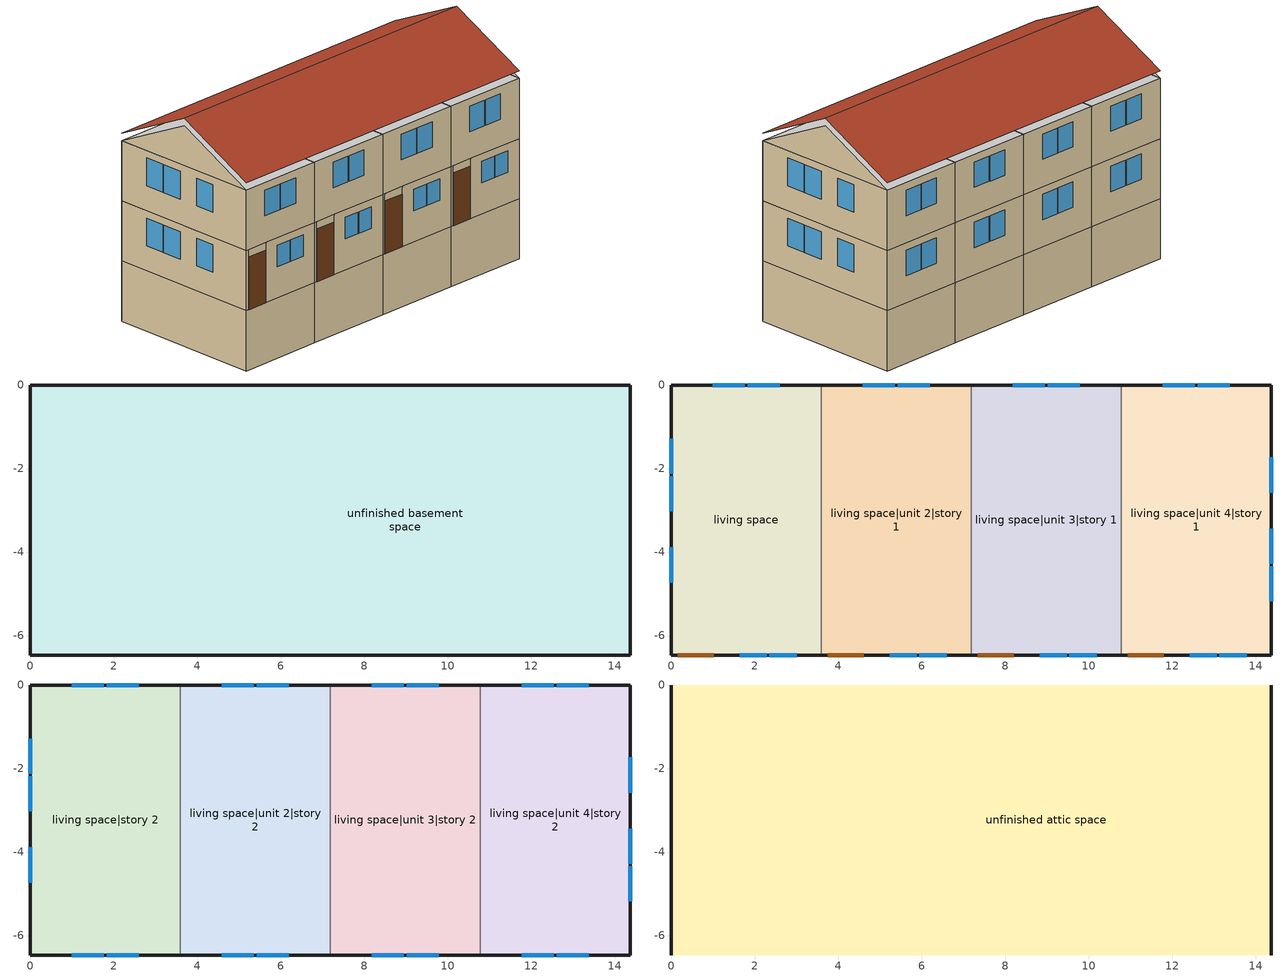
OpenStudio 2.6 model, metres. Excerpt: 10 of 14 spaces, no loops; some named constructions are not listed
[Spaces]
unfinished basement space
 floor foundation (FloorFndGrndUnfinB 3): 0,-6.47 0,0 3.59,0 3.59,-6.47 z-2.44
 floor foundation (FloorFndGrndUnfinB 1): 3.59,-6.47 3.59,0 7.18,0 7.18,-6.47 z-2.44
 floor foundation (FloorFndGrndUnfinB): 7.18,-6.47 7.18,0 10.78,0 10.78,-6.47 z-2.44
 floor foundation (FloorFndGrndUnfinB 2): 10.78,-6.47 10.78,0 14.37,0 14.37,-6.47 z-2.44
 wall foundation (WallFndGrndUnfinB 3): 7.18,0 3.59,0 0,0 0,-6.47 3.59,-6.47 7.18,-6.47 z-2.44:0
 wall foundation (WallFndGrndUnfinB 2): 7.18,-6.47 10.78,-6.47 14.37,-6.47 14.37,0 10.78,0 7.18,0 z-2.44:0
living space
 floor to unfinished basement space (FloorUnfinBInsFin Reversed): 0,-6.47 0,0 3.59,0 3.59,-6.47 z0
 wall outside (WallExtInsFin): 3.59,0 0,0 0,-6.47 0.13,-6.47 1.05,-6.47 3.59,-6.47 z0:2.44
 wall to living space|unit 2|story 1 (WallIntFinUninsFin Reversed): 3.59,-6.47 3.59,0 z0:2.44
 window (WindowConstruction): 1.64,-6.47 2.29,-6.47 / 2.35,-6.47 3,-6.47 z1.26:2.13; 2.6,0 1.83,0 / 1.77,0 1,0 z1.11:2.13; 0,-1.28 0,-2.12 / 0,-2.19 0,-3.03 / 0,-3.89 0,-4.73 z1.01:2.13
 door (Door): 0.15,-6.47 1.02,-6.47 z0:2.13
living space|unit 2|story 1
 floor to unfinished basement space (FloorUnfinBInsFin Reversed): 3.59,-6.47 3.59,0 7.18,0 7.18,-6.47 z0
 wall outside (WallExtInsFin): 7.18,0 3.59,0 / 3.59,-6.47 3.72,-6.47 4.64,-6.47 7.18,-6.47 z0:2.44
 wall to living space|unit 3|story 1 (WallIntFinUninsFin Reversed): 7.18,-6.47 7.18,0 z0:2.44
 window (WindowConstruction): 5.23,-6.47 5.88,-6.47 / 5.94,-6.47 6.6,-6.47 z1.26:2.13; 6.19,0 5.42,0 / 5.36,0 4.59,0 z1.11:2.13
 door (Door): 3.74,-6.47 4.62,-6.47 z0:2.13
living space|unit 3|story 1
 floor to unfinished basement space (FloorUnfinBInsFin Reversed): 7.18,-6.47 7.18,0 10.78,0 10.78,-6.47 z0
 wall outside (WallExtInsFin): 10.78,0 7.18,0 / 7.18,-6.47 7.31,-6.47 8.23,-6.47 10.78,-6.47 z0:2.44
 wall to living space|unit 4|story 1 (WallIntFinUninsFin Reversed): 10.78,-6.47 10.78,0 z0:2.44
 window (WindowConstruction): 8.82,-6.47 9.47,-6.47 / 9.54,-6.47 10.19,-6.47 z1.26:2.13; 9.78,0 9.01,0 / 8.95,0 8.18,0 z1.11:2.13
 door (Door): 7.34,-6.47 8.21,-6.47 z0:2.13
living space|unit 4|story 1
 floor to unfinished basement space (FloorUnfinBInsFin Reversed): 10.78,-6.47 10.78,0 14.37,0 14.37,-6.47 z0
 wall outside (WallExtInsFin): 10.78,-6.47 10.9,-6.47 11.82,-6.47 14.37,-6.47 14.37,0 10.78,0 z0:2.44
 window (WindowConstruction): 12.41,-6.47 13.07,-6.47 / 13.13,-6.47 13.78,-6.47 z1.26:2.13; 13.37,0 12.6,0 / 12.54,0 11.77,0 z1.11:2.13; 14.37,-5.18 14.37,-4.34 / 14.37,-4.28 14.37,-3.44 / 14.37,-2.58 14.37,-1.73 z1.01:2.13
 door (Door): 10.93,-6.47 11.8,-6.47 z0:2.13
living space|story 2
 floor to living space (FloorFinUninsFin): 0,-6.47 0,0 3.59,0 3.59,-6.47 z2.44
 wall outside (WallExtInsFin): 3.59,0 0,0 0,-6.47 3.59,-6.47 z2.44:4.88
 wall to living space|unit 2|story 2 (WallIntFinUninsFin): 3.59,-6.47 3.59,0 z2.44:4.88
 window (WindowConstruction): 0.99,-6.47 1.77,-6.47 / 1.83,-6.47 2.6,-6.47 z3.54:4.57; 2.6,0 1.83,0 / 1.77,0 1,0 z3.55:4.57; 0,-1.28 0,-2.12 / 0,-2.19 0,-3.03 / 0,-3.89 0,-4.73 z3.45:4.57
living space|unit 2|story 2
 floor to living space|unit 2|story 1 (FloorFinUninsFin): 3.59,-6.47 3.59,0 7.18,0 7.18,-6.47 z2.44
 wall outside (WallExtInsFin): 7.18,0 3.59,0 / 3.59,-6.47 7.18,-6.47 z2.44:4.88
 wall to living space|unit 3|story 2 (WallIntFinUninsFin Reversed): 7.18,-6.47 7.18,0 z2.44:4.88
 window (WindowConstruction): 4.58,-6.47 5.36,-6.47 / 5.42,-6.47 6.2,-6.47 z3.54:4.57; 6.19,0 5.42,0 / 5.36,0 4.59,0 z3.55:4.57
living space|unit 3|story 2
 floor to living space|unit 3|story 1 (FloorFinUninsFin): 7.18,-6.47 7.18,0 10.78,0 10.78,-6.47 z2.44
 wall outside (WallExtInsFin): 10.78,0 7.18,0 / 7.18,-6.47 10.78,-6.47 z2.44:4.88
 wall to living space|unit 4|story 2 (WallIntFinUninsFin Reversed): 10.78,-6.47 10.78,0 z2.44:4.88
 window (WindowConstruction): 8.17,-6.47 8.95,-6.47 / 9.01,-6.47 9.79,-6.47 z3.54:4.57; 9.78,0 9.01,0 / 8.95,0 8.18,0 z3.55:4.57
living space|unit 4|story 2
 floor to living space|unit 4|story 1 (FloorFinUninsFin): 10.78,-6.47 10.78,0 14.37,0 14.37,-6.47 z2.44
 wall outside (WallExtInsFin): 10.78,-6.47 14.37,-6.47 14.37,0 10.78,0 z2.44:4.88
 window (WindowConstruction): 11.76,-6.47 12.54,-6.47 / 12.6,-6.47 13.38,-6.47 z3.54:4.57; 13.37,0 12.6,0 / 12.54,0 11.77,0 z3.55:4.57; 14.37,-5.18 14.37,-4.34 / 14.37,-4.28 14.37,-3.44 / 14.37,-2.58 14.37,-1.73 z3.45:4.57
unfinished attic space
 floor to living space|unit 2|story 2 (FloorFinInsUnfinAttic): 7.18,0 7.18,-6.47 3.59,-6.47 3.59,0 z4.88
 floor to living space|unit 3|story 2 (FloorFinInsUnfinAttic): 10.78,0 10.78,-6.47 7.18,-6.47 7.18,0 z4.88
 floor to living space|story 2 (FloorFinInsUnfinAttic): 3.59,0 3.59,-6.47 0,-6.47 0,0 z4.88
 floor to living space|unit 4|story 2 (FloorFinInsUnfinAttic): 14.37,0 14.37,-6.47 10.78,-6.47 10.78,0 z4.88
 wall outside (WallExtUninsUnfin): 0,-3.23,6.49 0,0,4.88 0,-6.47,4.88; 14.37,-3.23,6.49 14.37,-6.47,4.88 14.37,0,4.88
 roof outside (RoofUnfinInsExt): 0,-3.23,6.8 14.37,-3.23,6.8 14.37,0,5.18 0,0,5.18; 14.37,-3.23,6.8 0,-3.23,6.8 0,-6.47,5.18 14.37,-6.47,5.18
[Material] Roughness=Rough
Name | Thickness {m} | Conductivity {W/m-K} | Density {kg/m3} | Specific Heat {J/kg-K} | Thermal Absorptance | Solar Absorptance | Visible Absorptance
FloorUAAdditionalCeilingIns | 0.12827 | 0.0411113 | 16.02 | 1046.75
FloorUATrussandIns | 0.0889 | 0.0436674 | 50.7834 | 1165.1
Drywall 0.5 in. | 0.0127 | 0.160291 | 801 | 837.4 | 0.9 | 0.5 | 0.1
RoofSheathing | 0.01905 | 0.115458 | 512.64 | 1214.23
FloorIns | 0.23495 | 2.59817 | 67.691 | 1210.98
Wood Floor | 0.015875 | 0.115458 | 544.68 | 1214.23
Floor Covering | 0.0127 | 0.0433444 | 54.468 | 1339.84 | 0.9 | 0.9
FloorFinStudAndAirFloor | 0.1397 | 0.557395 | 67.691 | 1210.98
[Construction]
FloorFinInsUnfinAttic Reversed: Drywall 0.5 in., FloorUATrussandIns, FloorUAAdditionalCeilingIns
FloorUnfinBInsFin: FloorIns, RoofSheathing, Wood Floor, Floor Covering
FloorFinUninsFin Reversed: Floor Covering, Wood Floor, RoofSheathing, FloorFinStudAndAirFloor, Drywall 0.5 in.
[EnergyManagementSystem:Subroutine]
res_ds_3_lk_subrout: Set f_sup = 0.13696338696303695; Set f_ret = 0.10009990009990012; Set f_OA = 1.0e-06; Set oafrate = f_OA * res_ds_3_ah_vfr; Set suplkfrate = f_sup * res_ds_3_ah_vfr; Set retlkfrate = f_ret * res_ds_3_ah_vfr; Set res_ds_3_ah_to_liv = (@Abs (suplkfrate-retlkfrate-oafrate)); Set res_ds_3_liv_to_ah = 0; Set res_ds_3_lk_sup_fan_equiv = 0; Set res_ds_3_lk_ret_fan_equiv = oafrate; If res_ds_3_ah_mfr>0; Set h_SA = (@HFnTdbW res_ds_3_ah_tt res_ds_3_ah_wt); Set h_AHZone = (@HFnTdbW res_ds_3_ah_t res_ds_3_ah_w); Set h_RA = (@HFnTdbW res_ds_3_ra_t res_ds_3_ra_w); Set h_fg = (@HfgAirFnWTdb res_ds_3_ah_wt res_ds_3_ah_tt); Set SALeakageQtot = f_sup * res_ds_3_ah_mfr*(h_RA - h_SA); Set temp1 = h_fg*(res_ds_3_ra_w-res_ds_3_ah_wt); Set res_ds_3_sup_lat_lk_to_lv = f_sup*res_ds_3_ah_mfr*temp1; Set res_ds_3_sup_s_lk_to_lv = SALeakageQtot-res_ds_3_sup_lat_lk_to_lv; Set eTm = (res_ds_3_fan_rtf/(res_ds_3_ah_mfr*1006.0))*20.169; Set eTm = 0-eTm; Set temp4 = res_ds_3_ah_t; Set tsup = temp4+((res_ds_3_ah_tt-res_ds_3_ah_t)*(@Exp eTm)); Set temp5 = tsup-res_ds_3_ah_tt; Set res_ds_3_sup_d_cn_to_lv = res_ds_3_ah_mfr*1006.0*temp5; Set res_ds_3_sup_d_cn_to_ah = 0-res_ds_3_sup_d_cn_to_lv; Set eTm = (res_ds_3_fan_rtf/(res_ds_3_ah_mfr*1006.0))*18.618; Set eTm = 0-eTm; Set temp6 = res_ds_3_ah_t; Set tret = temp6+((res_ds_3_ra_t-res_ds_3_ah_t)*(@Exp eTm)); Set temp7 = tret-res_ds_3_ra_t; Set res_ds_3_ret_d_cn_to_pl = res_ds_3_ah_mfr*1006.0*temp7; Set res_ds_3_ret_d_cn_to_ah = 0-res_ds_3_ret_d_cn_to_pl; Set res_ds_3_ret_lat_lk = 0; Set temp2 = (res_ds_3_ah_t-res_ds_3_ra_t); Set res_ds_3_ret_s_lk = f_ret*res_ds_3_ah_mfr*1006.0*temp2; Set QtotLeakToAHZn = f_sup*res_ds_3_ah_mfr*(h_SA-h_AHZone); Set temp3 = (res_ds_3_ah_wt-res_ds_3_ah_w); Set res_ds_3_sup_lat_lk_to_ah = f_sup*res_ds_3_ah_mfr*h_fg*temp3; Set res_ds_3_sup_s_lk_to_ah = QtotLeakToAHZn-res_ds_3_sup_lat_lk_to_ah; Else; Set res_ds_3_sup_lat_lk_to_lv = 0; Set res_ds_3_sup_s_lk_to_lv = 0; Set res_ds_3_sup_d_cn_to_lv = 0; Set res_ds_3_sup_d_cn_to_ah = 0; Set res_ds_3_ret_d_cn_to_pl = 0; Set res_ds_3_ret_d_cn_to_ah = 0; Set res_ds_3_ret_lat_lk = 0; Set res_ds_3_ret_s_lk = 0; Set res_ds_3_sup_lat_lk_to_ah = 0; Set res_ds_3_sup_s_lk_to_ah = 0; EndIf
res_ds_4_lk_subrout: Set f_sup = 0.13696338696303695; Set f_ret = 0.10009990009990012; Set f_OA = 1.0e-06; Set oafrate = f_OA * res_ds_4_ah_vfr; Set suplkfrate = f_sup * res_ds_4_ah_vfr; Set retlkfrate = f_ret * res_ds_4_ah_vfr; Set res_ds_4_ah_to_liv = (@Abs (suplkfrate-retlkfrate-oafrate)); Set res_ds_4_liv_to_ah = 0; Set res_ds_4_lk_sup_fan_equiv = 0; Set res_ds_4_lk_ret_fan_equiv = oafrate; If res_ds_4_ah_mfr>0; Set h_SA = (@HFnTdbW res_ds_4_ah_tt res_ds_4_ah_wt); Set h_AHZone = (@HFnTdbW res_ds_4_ah_t res_ds_4_ah_w); Set h_RA = (@HFnTdbW res_ds_4_ra_t res_ds_4_ra_w); Set h_fg = (@HfgAirFnWTdb res_ds_4_ah_wt res_ds_4_ah_tt); Set SALeakageQtot = f_sup * res_ds_4_ah_mfr*(h_RA - h_SA); Set temp1 = h_fg*(res_ds_4_ra_w-res_ds_4_ah_wt); Set res_ds_4_sup_lat_lk_to_lv = f_sup*res_ds_4_ah_mfr*temp1; Set res_ds_4_sup_s_lk_to_lv = SALeakageQtot-res_ds_4_sup_lat_lk_to_lv; Set eTm = (res_ds_4_fan_rtf/(res_ds_4_ah_mfr*1006.0))*20.169; Set eTm = 0-eTm; Set temp4 = res_ds_4_ah_t; Set tsup = temp4+((res_ds_4_ah_tt-res_ds_4_ah_t)*(@Exp eTm)); Set temp5 = tsup-res_ds_4_ah_tt; Set res_ds_4_sup_d_cn_to_lv = res_ds_4_ah_mfr*1006.0*temp5; Set res_ds_4_sup_d_cn_to_ah = 0-res_ds_4_sup_d_cn_to_lv; Set eTm = (res_ds_4_fan_rtf/(res_ds_4_ah_mfr*1006.0))*18.618; Set eTm = 0-eTm; Set temp6 = res_ds_4_ah_t; Set tret = temp6+((res_ds_4_ra_t-res_ds_4_ah_t)*(@Exp eTm)); Set temp7 = tret-res_ds_4_ra_t; Set res_ds_4_ret_d_cn_to_pl = res_ds_4_ah_mfr*1006.0*temp7; Set res_ds_4_ret_d_cn_to_ah = 0-res_ds_4_ret_d_cn_to_pl; Set res_ds_4_ret_lat_lk = 0; Set temp2 = (res_ds_4_ah_t-res_ds_4_ra_t); Set res_ds_4_ret_s_lk = f_ret*res_ds_4_ah_mfr*1006.0*temp2; Set QtotLeakToAHZn = f_sup*res_ds_4_ah_mfr*(h_SA-h_AHZone); Set temp3 = (res_ds_4_ah_wt-res_ds_4_ah_w); Set res_ds_4_sup_lat_lk_to_ah = f_sup*res_ds_4_ah_mfr*h_fg*temp3; Set res_ds_4_sup_s_lk_to_ah = QtotLeakToAHZn-res_ds_4_sup_lat_lk_to_ah; Else; Set res_ds_4_sup_lat_lk_to_lv = 0; Set res_ds_4_sup_s_lk_to_lv = 0; Set res_ds_4_sup_d_cn_to_lv = 0; Set res_ds_4_sup_d_cn_to_ah = 0; Set res_ds_4_ret_d_cn_to_pl = 0; Set res_ds_4_ret_d_cn_to_ah = 0; Set res_ds_4_ret_lat_lk = 0; Set res_ds_4_ret_s_lk = 0; Set res_ds_4_sup_lat_lk_to_ah = 0; Set res_ds_4_sup_s_lk_to_ah = 0; EndIf
[Schedule:Ruleset]
Name | Default Day Schedule | Summer Design Day Schedule | Winter Design Day Schedule
res nv_1 temp schedule | Schedule Day 35
res nv_1 avail schedule | Schedule Day 36
res mv_1 range exhaust schedule | Schedule Day 39 | res mv_1 range exhaust schedule summer design | res mv_1 range exhaust schedule winter design
res mv_1 bath exhaust schedule | Schedule Day 40 | res mv_1 bath exhaust schedule summer design | res mv_1 bath exhaust schedule winter design
res nv_2 temp schedule | Schedule Day 41
res nv_2 avail schedule | Schedule Day 42
res mv_2 range exhaust schedule | Schedule Day 45 | res mv_2 range exhaust schedule summer design | res mv_2 range exhaust schedule winter design
res mv_2 bath exhaust schedule | Schedule Day 46 | res mv_2 bath exhaust schedule summer design | res mv_2 bath exhaust schedule winter design
res nv_3 temp schedule | Schedule Day 47
res nv_3 avail schedule | Schedule Day 48
res mv_3 range exhaust schedule | Schedule Day 51 | res mv_3 range exhaust schedule summer design | res mv_3 range exhaust schedule winter design
res mv_3 bath exhaust schedule | Schedule Day 52 | res mv_3 bath exhaust schedule summer design | res mv_3 bath exhaust schedule winter design
res nv_4 temp schedule | Schedule Day 53
res nv_4 avail schedule | Schedule Day 54
res mv_4 range exhaust schedule | Schedule Day 57 | res mv_4 range exhaust schedule summer design | res mv_4 range exhaust schedule winter design
res mv_4 bath exhaust schedule | Schedule Day 58 | res mv_4 bath exhaust schedule summer design | res mv_4 bath exhaust schedule winter design
[Schedule:Day]
residential heating setpoint allday1; residential heating setpoint allday2; residential heating setpoint allday3; residential heating setpoint allday4; residential heating setpoint allday5; residential heating setpoint allday6; residential heating setpoint allday7; residential heating setpoint allday8; residential heating setpoint allday9; residential heating setpoint allday10; residential heating setpoint allday11; residential heating setpoint allday12: 24, 0, 21.6667
residential cooling setpoint allday1; residential cooling setpoint allday2; residential cooling setpoint allday3; residential cooling setpoint allday4; residential cooling setpoint allday5; residential cooling setpoint allday6; residential cooling setpoint allday7; residential cooling setpoint allday8; residential cooling setpoint allday9; residential cooling setpoint allday10; residential cooling setpoint allday11; residential cooling setpoint allday12: 24, 0, 24.4444
residential lighting schedule allday9: 1, 0, 0.123751, 2, 0, 0.0742506, 4, 0, 0.0495004, 5, 0, 0.0518642, 6, 0, 0.135202, 7, 0, 0.317417, 8, 0, 0.401684, 9, 0, 0.403727, 10, 0, 0.392499, 11, 0, 0.380568, 12, 0, 0.364039, 13, 0, 0.352108, 14, 0, 0.348597, 15, 0, 0.34858, 16, 0, 0.351275, 17, 0, 0.363405, 18, 0, 0.404274, 19, 0, 0.501103, 20, 0, 0.656115, 21, 0, 0.806081, 22, 0, 0.850995, 23, 0, 0.561051, 24, 0, 0.249225
residential lighting schedule allday10: 1, 0, 0.123751, 2, 0, 0.0742506, 4, 0, 0.0495004, 5, 0, 0.0529206, 6, 0, 0.14047, 7, 0, 0.329784, 8, 0, 0.417334, 9, 0, 0.427474, 10, 0, 0.423826, 11, 0, 0.411431, 12, 0, 0.394257, 13, 0, 0.381861, 14, 0, 0.378214, 15, 0, 0.378919, 16, 0, 0.386741, 17, 0, 0.41682, 18, 0, 0.500557, 19, 0, 0.655466, 20, 0, 0.829225, 21, 0, 0.905334, 22, 0, 0.820928, 23, 0, 0.509707, 24, 0, 0.249225
residential lighting schedule allday11: 1, 0, 0.123751, 2, 0, 0.0742506, 4, 0, 0.0495004, 5, 0, 0.0539769, 6, 0, 0.145737, 7, 0, 0.342151, 8, 0, 0.432984, 9, 0, 0.451822, 10, 0, 0.456356, 11, 0, 0.443495, 12, 0, 0.425678, 13, 0, 0.412817, 14, 0, 0.409033, 15, 0, 0.421324, 16, 0, 0.481818, 17, 0, 0.61218, 18, 0, 0.804217, 19, 0, 0.945912, 20, 0, 0.918658, 21, 0, 0.747013, 22, 0, 0.56552, 23, 0, 0.493046, 24, 0, 0.249225
residential lighting schedule allday12: 1, 0, 0.123751, 2, 0, 0.0742506, 4, 0, 0.0495004, 5, 0, 0.0547503, 6, 0, 0.149594, 7, 0, 0.351204, 8, 0, 0.44444, 9, 0, 0.470027, 10, 0, 0.480931, 11, 0, 0.467731, 12, 0, 0.449442, 13, 0, 0.436241, 14, 0, 0.432357, 15, 0, 0.445561, 16, 0, 0.513103, 17, 0, 0.660674, 18, 0, 0.869445, 19, 0, 1, 20, 0, 0.932675, 21, 0, 0.731582, 22, 0, 0.553643, 23, 0, 0.488328, 24, 0, 0.249225
Schedule Day 35; Schedule Day 36; Schedule Day 39; res mv_1 range exhaust schedule winter design; Schedule Day 40; res mv_1 bath exhaust schedule winter design; Schedule Day 41; Schedule Day 42; Schedule Day 45; res mv_2 range exhaust schedule winter design; Schedule Day 46; res mv_2 bath exhaust schedule winter design; Schedule Day 47; Schedule Day 48; Schedule Day 51; res mv_3 range exhaust schedule winter design; Schedule Day 52; res mv_3 bath exhaust schedule winter design; Schedule Day 53; Schedule Day 54; Schedule Day 57; res mv_4 range exhaust schedule winter design; Schedule Day 58; res mv_4 bath exhaust schedule winter design: 24, 0, 0
res nv_1 temp schedule allday1; res nv_1 temp schedule allday2; res nv_1 temp schedule allday3; res nv_1 temp schedule allday4; res nv_1 temp schedule allday11; res nv_1 temp schedule allday12; res nv_2 temp schedule allday1; res nv_2 temp schedule allday2; res nv_2 temp schedule allday3; res nv_2 temp schedule allday4; res nv_2 temp schedule allday11; res nv_2 temp schedule allday12; res nv_3 temp schedule allday1; res nv_3 temp schedule allday2; res nv_3 temp schedule allday3; res nv_3 temp schedule allday4; res nv_3 temp schedule allday11; res nv_3 temp schedule allday12; res nv_4 temp schedule allday1; res nv_4 temp schedule allday2; res nv_4 temp schedule allday3; res nv_4 temp schedule allday4; res nv_4 temp schedule allday11; res nv_4 temp schedule allday12: 1, 0, 23.8889, 24, 0, 23.8889
res nv_1 temp schedule allday5; res nv_1 temp schedule allday6; res nv_1 temp schedule allday10; res nv_2 temp schedule allday5; res nv_2 temp schedule allday6; res nv_2 temp schedule allday10; res nv_3 temp schedule allday5; res nv_3 temp schedule allday6; res nv_3 temp schedule allday10; res nv_4 temp schedule allday5; res nv_4 temp schedule allday6; res nv_4 temp schedule allday10: 24, 0, 22.2222
res nv_1 temp schedule allday7; res nv_1 temp schedule allday8; res nv_1 temp schedule allday9; res nv_2 temp schedule allday7; res nv_2 temp schedule allday8; res nv_2 temp schedule allday9; res nv_3 temp schedule allday7; res nv_3 temp schedule allday8; res nv_3 temp schedule allday9; res nv_4 temp schedule allday7; res nv_4 temp schedule allday8; res nv_4 temp schedule allday9: 1, 0, 22.2222, 24, 0, 22.2222
res nv_1 availability schedule allday1 on; res nv_1 availability schedule allday1 on 1; res nv_1 availability schedule allday1 on 2; res nv_1 availability schedule allday1 on 3; res nv_1 availability schedule allday1 on 4; res nv_1 availability schedule allday1 on 5; res nv_1 availability schedule allday1 on 6; res nv_1 availability schedule allday1 on 7; res nv_1 availability schedule allday1 on 8; res nv_1 availability schedule allday1 on 9; res nv_1 availability schedule allday1 on 10; res nv_1 availability schedule allday1 on 11; res nv_2 availability schedule allday1 on; res nv_2 availability schedule allday1 on 1; res nv_2 availability schedule allday1 on 2; res nv_2 availability schedule allday1 on 3; res nv_2 availability schedule allday1 on 4; res nv_2 availability schedule allday1 on 5; res nv_2 availability schedule allday1 on 6; res nv_2 availability schedule allday1 on 7; res nv_2 availability schedule allday1 on 8; res nv_2 availability schedule allday1 on 9; res nv_2 availability schedule allday1 on 10; res nv_2 availability schedule allday1 on 11; res nv_3 availability schedule allday1 on; res nv_3 availability schedule allday1 on 1; res nv_3 availability schedule allday1 on 2; res nv_3 availability schedule allday1 on 3; res nv_3 availability schedule allday1 on 4; res nv_3 availability schedule allday1 on 5; res nv_3 availability schedule allday1 on 6; res nv_3 availability schedule allday1 on 7; res nv_3 availability schedule allday1 on 8; res nv_3 availability schedule allday1 on 9; res nv_3 availability schedule allday1 on 10; res nv_3 availability schedule allday1 on 11; res nv_4 availability schedule allday1 on; res nv_4 availability schedule allday1 on 1; res nv_4 availability schedule allday1 on 2; res nv_4 availability schedule allday1 on 3; res nv_4 availability schedule allday1 on 4; res nv_4 availability schedule allday1 on 5; res nv_4 availability schedule allday1 on 6; res nv_4 availability schedule allday1 on 7; res nv_4 availability schedule allday1 on 8; res nv_4 availability schedule allday1 on 9; res nv_4 availability schedule allday1 on 10; res nv_4 availability schedule allday1 on 11: 1, 0, 1, 2, 0, 1, 3, 0, 1, 4, 0, 1, 5, 0, 1, 6, 0, 1, 7, 0, 1, 8, 0, 1, 9, 0, 1, 10, 0, 1, 11, 0, 1, 12, 0, 1, 13, 0, 1, 14, 0, 1, 15, 0, 1, 16, 0, 1, 17, 0, 1, 18, 0, 1, 19, 0, 1, 20, 0, 1, 21, 0, 1, 22, 0, 1, 23, 0, 1, 24, 0, 1
res mv_1 range exhaust schedule allday1; res mv_1 range exhaust schedule allday2; res mv_1 range exhaust schedule allday3; res mv_1 range exhaust schedule allday4; res mv_1 range exhaust schedule allday5; res mv_1 range exhaust schedule allday6; res mv_1 range exhaust schedule allday7; res mv_1 range exhaust schedule allday8; res mv_1 range exhaust schedule allday9; res mv_1 range exhaust schedule allday10; res mv_1 range exhaust schedule allday11; res mv_1 range exhaust schedule allday12; res mv_2 range exhaust schedule allday1; res mv_2 range exhaust schedule allday2; res mv_2 range exhaust schedule allday3; res mv_2 range exhaust schedule allday4; res mv_2 range exhaust schedule allday5; res mv_2 range exhaust schedule allday6; res mv_2 range exhaust schedule allday7; res mv_2 range exhaust schedule allday8; res mv_2 range exhaust schedule allday9; res mv_2 range exhaust schedule allday10; res mv_2 range exhaust schedule allday11; res mv_2 range exhaust schedule allday12; res mv_3 range exhaust schedule allday1; res mv_3 range exhaust schedule allday2; res mv_3 range exhaust schedule allday3; res mv_3 range exhaust schedule allday4; res mv_3 range exhaust schedule allday5; res mv_3 range exhaust schedule allday6; res mv_3 range exhaust schedule allday7; res mv_3 range exhaust schedule allday8; res mv_3 range exhaust schedule allday9; res mv_3 range exhaust schedule allday10; res mv_3 range exhaust schedule allday11; res mv_3 range exhaust schedule allday12; res mv_4 range exhaust schedule allday1; res mv_4 range exhaust schedule allday2; res mv_4 range exhaust schedule allday3; res mv_4 range exhaust schedule allday4; res mv_4 range exhaust schedule allday5; res mv_4 range exhaust schedule allday6; res mv_4 range exhaust schedule allday7; res mv_4 range exhaust schedule allday8; res mv_4 range exhaust schedule allday9; res mv_4 range exhaust schedule allday10; res mv_4 range exhaust schedule allday11; res mv_4 range exhaust schedule allday12: 15, 0, 0, 16, 0, 1, 24, 0, 0
res mv_1 range exhaust schedule summer design; res mv_1 bath exhaust schedule summer design; res mv_2 range exhaust schedule summer design; res mv_2 bath exhaust schedule summer design; res mv_3 range exhaust schedule summer design; res mv_3 bath exhaust schedule summer design; res mv_4 range exhaust schedule summer design; res mv_4 bath exhaust schedule summer design: 24, 0, 1
res mv_1 bath exhaust schedule allday1; res mv_1 bath exhaust schedule allday2; res mv_1 bath exhaust schedule allday3; res mv_1 bath exhaust schedule allday4; res mv_1 bath exhaust schedule allday5; res mv_1 bath exhaust schedule allday6; res mv_1 bath exhaust schedule allday7; res mv_1 bath exhaust schedule allday8; res mv_1 bath exhaust schedule allday9; res mv_1 bath exhaust schedule allday10; res mv_1 bath exhaust schedule allday11; res mv_1 bath exhaust schedule allday12; res mv_2 bath exhaust schedule allday1; res mv_2 bath exhaust schedule allday2; res mv_2 bath exhaust schedule allday3; res mv_2 bath exhaust schedule allday4; res mv_2 bath exhaust schedule allday5; res mv_2 bath exhaust schedule allday6; res mv_2 bath exhaust schedule allday7; res mv_2 bath exhaust schedule allday8; res mv_2 bath exhaust schedule allday9; res mv_2 bath exhaust schedule allday10; res mv_2 bath exhaust schedule allday11; res mv_2 bath exhaust schedule allday12; res mv_3 bath exhaust schedule allday1; res mv_3 bath exhaust schedule allday2; res mv_3 bath exhaust schedule allday3; res mv_3 bath exhaust schedule allday4; res mv_3 bath exhaust schedule allday5; res mv_3 bath exhaust schedule allday6; res mv_3 bath exhaust schedule allday7; res mv_3 bath exhaust schedule allday8; res mv_3 bath exhaust schedule allday9; res mv_3 bath exhaust schedule allday10; res mv_3 bath exhaust schedule allday11; res mv_3 bath exhaust schedule allday12; res mv_4 bath exhaust schedule allday1; res mv_4 bath exhaust schedule allday2; res mv_4 bath exhaust schedule allday3; res mv_4 bath exhaust schedule allday4; res mv_4 bath exhaust schedule allday5; res mv_4 bath exhaust schedule allday6; res mv_4 bath exhaust schedule allday7; res mv_4 bath exhaust schedule allday8; res mv_4 bath exhaust schedule allday9; res mv_4 bath exhaust schedule allday10; res mv_4 bath exhaust schedule allday11; res mv_4 bath exhaust schedule allday12: 4, 0, 0, 5, 0, 1, 24, 0, 0
[Schedule:Rule] Apply Monday=Yes; Apply Wednesday=Yes; Apply Friday=Yes; Date Specification Type=DateRange; Start Day=1
Name | Schedule Ruleset | Rule Order | Day Schedule | Apply Sunday | Apply Tuesday | Apply Thursday | Apply Saturday | Start Month | End Month | End Day
res nv_1 temp schedule allday ruleset1 | res nv_1 temp schedule | 11 | res nv_1 temp schedule allday1 | Yes | Yes | Yes | Yes | 1 | 1 | 31
res nv_1 temp schedule allday ruleset2 | res nv_1 temp schedule | 10 | res nv_1 temp schedule allday2 | Yes | Yes | Yes | Yes | 2 | 2 | 28
res nv_1 temp schedule allday ruleset3 | res nv_1 temp schedule | 9 | res nv_1 temp schedule allday3 | Yes | Yes | Yes | Yes | 3 | 3 | 31
res nv_1 temp schedule allday ruleset4 | res nv_1 temp schedule | 8 | res nv_1 temp schedule allday4 | Yes | Yes | Yes | Yes | 4 | 4 | 30
res nv_1 temp schedule allday ruleset5 | res nv_1 temp schedule | 7 | res nv_1 temp schedule allday5 | Yes | Yes | Yes | Yes | 5 | 5 | 31
res nv_1 temp schedule allday ruleset6 | res nv_1 temp schedule | 6 | res nv_1 temp schedule allday6 | Yes | Yes | Yes | Yes | 6 | 6 | 30
res nv_1 temp schedule allday ruleset7 | res nv_1 temp schedule | 5 | res nv_1 temp schedule allday7 | Yes | Yes | Yes | Yes | 7 | 7 | 31
res nv_1 temp schedule allday ruleset8 | res nv_1 temp schedule | 4 | res nv_1 temp schedule allday8 | Yes | Yes | Yes | Yes | 8 | 8 | 31
res nv_1 temp schedule allday ruleset9 | res nv_1 temp schedule | 3 | res nv_1 temp schedule allday9 | Yes | Yes | Yes | Yes | 9 | 9 | 30
res nv_1 temp schedule allday ruleset10 | res nv_1 temp schedule | 2 | res nv_1 temp schedule allday10 | Yes | Yes | Yes | Yes | 10 | 10 | 31
res nv_1 temp schedule allday ruleset11 | res nv_1 temp schedule | 1 | res nv_1 temp schedule allday11 | Yes | Yes | Yes | Yes | 11 | 11 | 30
res nv_1 temp schedule allday ruleset12 | res nv_1 temp schedule | 0 | res nv_1 temp schedule allday12 | Yes | Yes | Yes | Yes | 12 | 12 | 31
res nv_1 availability schedule allday ruleset1 on | res nv_1 avail schedule | 11 | res nv_1 availability schedule allday1 on |  |  |  |  | 1 | 1 | 31
res nv_1 availability schedule allday ruleset2 on | res nv_1 avail schedule | 10 | res nv_1 availability schedule allday1 on 1 |  |  |  |  | 2 | 2 | 28
res nv_1 availability schedule allday ruleset3 on | res nv_1 avail schedule | 9 | res nv_1 availability schedule allday1 on 2 |  |  |  |  | 3 | 3 | 31
res nv_1 availability schedule allday ruleset4 on | res nv_1 avail schedule | 8 | res nv_1 availability schedule allday1 on 3 |  |  |  |  | 4 | 4 | 30
res nv_1 availability schedule allday ruleset5 on | res nv_1 avail schedule | 7 | res nv_1 availability schedule allday1 on 4 |  |  |  |  | 5 | 5 | 31
res nv_1 availability schedule allday ruleset6 on | res nv_1 avail schedule | 6 | res nv_1 availability schedule allday1 on 5 |  |  |  |  | 6 | 6 | 30
res nv_1 availability schedule allday ruleset7 on | res nv_1 avail schedule | 5 | res nv_1 availability schedule allday1 on 6 |  |  |  |  | 7 | 7 | 31
res nv_1 availability schedule allday ruleset8 on | res nv_1 avail schedule | 4 | res nv_1 availability schedule allday1 on 7 |  |  |  |  | 8 | 8 | 31
res nv_1 availability schedule allday ruleset9 on | res nv_1 avail schedule | 3 | res nv_1 availability schedule allday1 on 8 |  |  |  |  | 9 | 9 | 30
res nv_1 availability schedule allday ruleset10 on | res nv_1 avail schedule | 2 | res nv_1 availability schedule allday1 on 9 |  |  |  |  | 10 | 10 | 31
res nv_1 availability schedule allday ruleset11 on | res nv_1 avail schedule | 1 | res nv_1 availability schedule allday1 on 10 |  |  |  |  | 11 | 11 | 30
res nv_1 availability schedule allday ruleset12 on | res nv_1 avail schedule | 0 | res nv_1 availability schedule allday1 on 11 |  |  |  |  | 12 | 12 | 31
res mv_1 range exhaust schedule allday ruleset1 | res mv_1 range exhaust schedule | 11 | res mv_1 range exhaust schedule allday1 | Yes | Yes | Yes | Yes | 1 | 1 | 31
res mv_1 range exhaust schedule allday ruleset2 | res mv_1 range exhaust schedule | 10 | res mv_1 range exhaust schedule allday2 | Yes | Yes | Yes | Yes | 2 | 2 | 28
res mv_1 range exhaust schedule allday ruleset3 | res mv_1 range exhaust schedule | 9 | res mv_1 range exhaust schedule allday3 | Yes | Yes | Yes | Yes | 3 | 3 | 31
res mv_1 range exhaust schedule allday ruleset4 | res mv_1 range exhaust schedule | 8 | res mv_1 range exhaust schedule allday4 | Yes | Yes | Yes | Yes | 4 | 4 | 30
res mv_1 range exhaust schedule allday ruleset5 | res mv_1 range exhaust schedule | 7 | res mv_1 range exhaust schedule allday5 | Yes | Yes | Yes | Yes | 5 | 5 | 31
res mv_1 range exhaust schedule allday ruleset6 | res mv_1 range exhaust schedule | 6 | res mv_1 range exhaust schedule allday6 | Yes | Yes | Yes | Yes | 6 | 6 | 30
res mv_1 range exhaust schedule allday ruleset7 | res mv_1 range exhaust schedule | 5 | res mv_1 range exhaust schedule allday7 | Yes | Yes | Yes | Yes | 7 | 7 | 31
res mv_1 range exhaust schedule allday ruleset8 | res mv_1 range exhaust schedule | 4 | res mv_1 range exhaust schedule allday8 | Yes | Yes | Yes | Yes | 8 | 8 | 31
res mv_1 range exhaust schedule allday ruleset9 | res mv_1 range exhaust schedule | 3 | res mv_1 range exhaust schedule allday9 | Yes | Yes | Yes | Yes | 9 | 9 | 30
res mv_1 range exhaust schedule allday ruleset10 | res mv_1 range exhaust schedule | 2 | res mv_1 range exhaust schedule allday10 | Yes | Yes | Yes | Yes | 10 | 10 | 31
res mv_1 range exhaust schedule allday ruleset11 | res mv_1 range exhaust schedule | 1 | res mv_1 range exhaust schedule allday11 | Yes | Yes | Yes | Yes | 11 | 11 | 30
res mv_1 range exhaust schedule allday ruleset12 | res mv_1 range exhaust schedule | 0 | res mv_1 range exhaust schedule allday12 | Yes | Yes | Yes | Yes | 12 | 12 | 31
res mv_1 bath exhaust schedule allday ruleset1 | res mv_1 bath exhaust schedule | 11 | res mv_1 bath exhaust schedule allday1 | Yes | Yes | Yes | Yes | 1 | 1 | 31
res mv_1 bath exhaust schedule allday ruleset2 | res mv_1 bath exhaust schedule | 10 | res mv_1 bath exhaust schedule allday2 | Yes | Yes | Yes | Yes | 2 | 2 | 28
res mv_1 bath exhaust schedule allday ruleset3 | res mv_1 bath exhaust schedule | 9 | res mv_1 bath exhaust schedule allday3 | Yes | Yes | Yes | Yes | 3 | 3 | 31
res mv_1 bath exhaust schedule allday ruleset4 | res mv_1 bath exhaust schedule | 8 | res mv_1 bath exhaust schedule allday4 | Yes | Yes | Yes | Yes | 4 | 4 | 30
res mv_1 bath exhaust schedule allday ruleset5 | res mv_1 bath exhaust schedule | 7 | res mv_1 bath exhaust schedule allday5 | Yes | Yes | Yes | Yes | 5 | 5 | 31
res mv_1 bath exhaust schedule allday ruleset6 | res mv_1 bath exhaust schedule | 6 | res mv_1 bath exhaust schedule allday6 | Yes | Yes | Yes | Yes | 6 | 6 | 30
res mv_1 bath exhaust schedule allday ruleset7 | res mv_1 bath exhaust schedule | 5 | res mv_1 bath exhaust schedule allday7 | Yes | Yes | Yes | Yes | 7 | 7 | 31
res mv_1 bath exhaust schedule allday ruleset8 | res mv_1 bath exhaust schedule | 4 | res mv_1 bath exhaust schedule allday8 | Yes | Yes | Yes | Yes | 8 | 8 | 31
res mv_1 bath exhaust schedule allday ruleset9 | res mv_1 bath exhaust schedule | 3 | res mv_1 bath exhaust schedule allday9 | Yes | Yes | Yes | Yes | 9 | 9 | 30
res mv_1 bath exhaust schedule allday ruleset10 | res mv_1 bath exhaust schedule | 2 | res mv_1 bath exhaust schedule allday10 | Yes | Yes | Yes | Yes | 10 | 10 | 31
res mv_1 bath exhaust schedule allday ruleset11 | res mv_1 bath exhaust schedule | 1 | res mv_1 bath exhaust schedule allday11 | Yes | Yes | Yes | Yes | 11 | 11 | 30
res mv_1 bath exhaust schedule allday ruleset12 | res mv_1 bath exhaust schedule | 0 | res mv_1 bath exhaust schedule allday12 | Yes | Yes | Yes | Yes | 12 | 12 | 31
res nv_2 temp schedule allday ruleset1 | res nv_2 temp schedule | 11 | res nv_2 temp schedule allday1 | Yes | Yes | Yes | Yes | 1 | 1 | 31
res nv_2 temp schedule allday ruleset2 | res nv_2 temp schedule | 10 | res nv_2 temp schedule allday2 | Yes | Yes | Yes | Yes | 2 | 2 | 28
res nv_2 temp schedule allday ruleset3 | res nv_2 temp schedule | 9 | res nv_2 temp schedule allday3 | Yes | Yes | Yes | Yes | 3 | 3 | 31
res nv_2 temp schedule allday ruleset4 | res nv_2 temp schedule | 8 | res nv_2 temp schedule allday4 | Yes | Yes | Yes | Yes | 4 | 4 | 30
res nv_2 temp schedule allday ruleset5 | res nv_2 temp schedule | 7 | res nv_2 temp schedule allday5 | Yes | Yes | Yes | Yes | 5 | 5 | 31
res nv_2 temp schedule allday ruleset6 | res nv_2 temp schedule | 6 | res nv_2 temp schedule allday6 | Yes | Yes | Yes | Yes | 6 | 6 | 30
res nv_2 temp schedule allday ruleset7 | res nv_2 temp schedule | 5 | res nv_2 temp schedule allday7 | Yes | Yes | Yes | Yes | 7 | 7 | 31
res nv_2 temp schedule allday ruleset8 | res nv_2 temp schedule | 4 | res nv_2 temp schedule allday8 | Yes | Yes | Yes | Yes | 8 | 8 | 31
res nv_2 temp schedule allday ruleset9 | res nv_2 temp schedule | 3 | res nv_2 temp schedule allday9 | Yes | Yes | Yes | Yes | 9 | 9 | 30
res nv_2 temp schedule allday ruleset10 | res nv_2 temp schedule | 2 | res nv_2 temp schedule allday10 | Yes | Yes | Yes | Yes | 10 | 10 | 31
res nv_2 temp schedule allday ruleset11 | res nv_2 temp schedule | 1 | res nv_2 temp schedule allday11 | Yes | Yes | Yes | Yes | 11 | 11 | 30
res nv_2 temp schedule allday ruleset12 | res nv_2 temp schedule | 0 | res nv_2 temp schedule allday12 | Yes | Yes | Yes | Yes | 12 | 12 | 31
res nv_2 availability schedule allday ruleset1 on | res nv_2 avail schedule | 11 | res nv_2 availability schedule allday1 on |  |  |  |  | 1 | 1 | 31
res nv_2 availability schedule allday ruleset2 on | res nv_2 avail schedule | 10 | res nv_2 availability schedule allday1 on 1 |  |  |  |  | 2 | 2 | 28
res nv_2 availability schedule allday ruleset3 on | res nv_2 avail schedule | 9 | res nv_2 availability schedule allday1 on 2 |  |  |  |  | 3 | 3 | 31
res nv_2 availability schedule allday ruleset4 on | res nv_2 avail schedule | 8 | res nv_2 availability schedule allday1 on 3 |  |  |  |  | 4 | 4 | 30
res nv_2 availability schedule allday ruleset5 on | res nv_2 avail schedule | 7 | res nv_2 availability schedule allday1 on 4 |  |  |  |  | 5 | 5 | 31
res nv_2 availability schedule allday ruleset6 on | res nv_2 avail schedule | 6 | res nv_2 availability schedule allday1 on 5 |  |  |  |  | 6 | 6 | 30
res nv_2 availability schedule allday ruleset7 on | res nv_2 avail schedule | 5 | res nv_2 availability schedule allday1 on 6 |  |  |  |  | 7 | 7 | 31
res nv_2 availability schedule allday ruleset8 on | res nv_2 avail schedule | 4 | res nv_2 availability schedule allday1 on 7 |  |  |  |  | 8 | 8 | 31
res nv_2 availability schedule allday ruleset9 on | res nv_2 avail schedule | 3 | res nv_2 availability schedule allday1 on 8 |  |  |  |  | 9 | 9 | 30
res nv_2 availability schedule allday ruleset10 on | res nv_2 avail schedule | 2 | res nv_2 availability schedule allday1 on 9 |  |  |  |  | 10 | 10 | 31
res nv_2 availability schedule allday ruleset11 on | res nv_2 avail schedule | 1 | res nv_2 availability schedule allday1 on 10 |  |  |  |  | 11 | 11 | 30
res nv_2 availability schedule allday ruleset12 on | res nv_2 avail schedule | 0 | res nv_2 availability schedule allday1 on 11 |  |  |  |  | 12 | 12 | 31
res mv_2 range exhaust schedule allday ruleset1 | res mv_2 range exhaust schedule | 11 | res mv_2 range exhaust schedule allday1 | Yes | Yes | Yes | Yes | 1 | 1 | 31
res mv_2 range exhaust schedule allday ruleset2 | res mv_2 range exhaust schedule | 10 | res mv_2 range exhaust schedule allday2 | Yes | Yes | Yes | Yes | 2 | 2 | 28
res mv_2 range exhaust schedule allday ruleset3 | res mv_2 range exhaust schedule | 9 | res mv_2 range exhaust schedule allday3 | Yes | Yes | Yes | Yes | 3 | 3 | 31
res mv_2 range exhaust schedule allday ruleset4 | res mv_2 range exhaust schedule | 8 | res mv_2 range exhaust schedule allday4 | Yes | Yes | Yes | Yes | 4 | 4 | 30
res mv_2 range exhaust schedule allday ruleset5 | res mv_2 range exhaust schedule | 7 | res mv_2 range exhaust schedule allday5 | Yes | Yes | Yes | Yes | 5 | 5 | 31
res mv_2 range exhaust schedule allday ruleset6 | res mv_2 range exhaust schedule | 6 | res mv_2 range exhaust schedule allday6 | Yes | Yes | Yes | Yes | 6 | 6 | 30
res mv_2 range exhaust schedule allday ruleset7 | res mv_2 range exhaust schedule | 5 | res mv_2 range exhaust schedule allday7 | Yes | Yes | Yes | Yes | 7 | 7 | 31
res mv_2 range exhaust schedule allday ruleset8 | res mv_2 range exhaust schedule | 4 | res mv_2 range exhaust schedule allday8 | Yes | Yes | Yes | Yes | 8 | 8 | 31
res mv_2 range exhaust schedule allday ruleset9 | res mv_2 range exhaust schedule | 3 | res mv_2 range exhaust schedule allday9 | Yes | Yes | Yes | Yes | 9 | 9 | 30
res mv_2 range exhaust schedule allday ruleset10 | res mv_2 range exhaust schedule | 2 | res mv_2 range exhaust schedule allday10 | Yes | Yes | Yes | Yes | 10 | 10 | 31
res mv_2 range exhaust schedule allday ruleset11 | res mv_2 range exhaust schedule | 1 | res mv_2 range exhaust schedule allday11 | Yes | Yes | Yes | Yes | 11 | 11 | 30
res mv_2 range exhaust schedule allday ruleset12 | res mv_2 range exhaust schedule | 0 | res mv_2 range exhaust schedule allday12 | Yes | Yes | Yes | Yes | 12 | 12 | 31
res mv_2 bath exhaust schedule allday ruleset1 | res mv_2 bath exhaust schedule | 11 | res mv_2 bath exhaust schedule allday1 | Yes | Yes | Yes | Yes | 1 | 1 | 31
res mv_2 bath exhaust schedule allday ruleset2 | res mv_2 bath exhaust schedule | 10 | res mv_2 bath exhaust schedule allday2 | Yes | Yes | Yes | Yes | 2 | 2 | 28
res mv_2 bath exhaust schedule allday ruleset3 | res mv_2 bath exhaust schedule | 9 | res mv_2 bath exhaust schedule allday3 | Yes | Yes | Yes | Yes | 3 | 3 | 31
res mv_2 bath exhaust schedule allday ruleset4 | res mv_2 bath exhaust schedule | 8 | res mv_2 bath exhaust schedule allday4 | Yes | Yes | Yes | Yes | 4 | 4 | 30
res mv_2 bath exhaust schedule allday ruleset5 | res mv_2 bath exhaust schedule | 7 | res mv_2 bath exhaust schedule allday5 | Yes | Yes | Yes | Yes | 5 | 5 | 31
res mv_2 bath exhaust schedule allday ruleset6 | res mv_2 bath exhaust schedule | 6 | res mv_2 bath exhaust schedule allday6 | Yes | Yes | Yes | Yes | 6 | 6 | 30
res mv_2 bath exhaust schedule allday ruleset7 | res mv_2 bath exhaust schedule | 5 | res mv_2 bath exhaust schedule allday7 | Yes | Yes | Yes | Yes | 7 | 7 | 31
res mv_2 bath exhaust schedule allday ruleset8 | res mv_2 bath exhaust schedule | 4 | res mv_2 bath exhaust schedule allday8 | Yes | Yes | Yes | Yes | 8 | 8 | 31
res mv_2 bath exhaust schedule allday ruleset9 | res mv_2 bath exhaust schedule | 3 | res mv_2 bath exhaust schedule allday9 | Yes | Yes | Yes | Yes | 9 | 9 | 30
res mv_2 bath exhaust schedule allday ruleset10 | res mv_2 bath exhaust schedule | 2 | res mv_2 bath exhaust schedule allday10 | Yes | Yes | Yes | Yes | 10 | 10 | 31
res mv_2 bath exhaust schedule allday ruleset11 | res mv_2 bath exhaust schedule | 1 | res mv_2 bath exhaust schedule allday11 | Yes | Yes | Yes | Yes | 11 | 11 | 30
res mv_2 bath exhaust schedule allday ruleset12 | res mv_2 bath exhaust schedule | 0 | res mv_2 bath exhaust schedule allday12 | Yes | Yes | Yes | Yes | 12 | 12 | 31
res nv_3 temp schedule allday ruleset1 | res nv_3 temp schedule | 11 | res nv_3 temp schedule allday1 | Yes | Yes | Yes | Yes | 1 | 1 | 31
res nv_3 temp schedule allday ruleset2 | res nv_3 temp schedule | 10 | res nv_3 temp schedule allday2 | Yes | Yes | Yes | Yes | 2 | 2 | 28
res nv_3 temp schedule allday ruleset3 | res nv_3 temp schedule | 9 | res nv_3 temp schedule allday3 | Yes | Yes | Yes | Yes | 3 | 3 | 31
res nv_3 temp schedule allday ruleset4 | res nv_3 temp schedule | 8 | res nv_3 temp schedule allday4 | Yes | Yes | Yes | Yes | 4 | 4 | 30
res nv_3 temp schedule allday ruleset5 | res nv_3 temp schedule | 7 | res nv_3 temp schedule allday5 | Yes | Yes | Yes | Yes | 5 | 5 | 31
res nv_3 temp schedule allday ruleset6 | res nv_3 temp schedule | 6 | res nv_3 temp schedule allday6 | Yes | Yes | Yes | Yes | 6 | 6 | 30
res nv_3 temp schedule allday ruleset7 | res nv_3 temp schedule | 5 | res nv_3 temp schedule allday7 | Yes | Yes | Yes | Yes | 7 | 7 | 31
res nv_3 temp schedule allday ruleset8 | res nv_3 temp schedule | 4 | res nv_3 temp schedule allday8 | Yes | Yes | Yes | Yes | 8 | 8 | 31
res nv_3 temp schedule allday ruleset9 | res nv_3 temp schedule | 3 | res nv_3 temp schedule allday9 | Yes | Yes | Yes | Yes | 9 | 9 | 30
res nv_3 temp schedule allday ruleset10 | res nv_3 temp schedule | 2 | res nv_3 temp schedule allday10 | Yes | Yes | Yes | Yes | 10 | 10 | 31
res nv_3 temp schedule allday ruleset11 | res nv_3 temp schedule | 1 | res nv_3 temp schedule allday11 | Yes | Yes | Yes | Yes | 11 | 11 | 30
res nv_3 temp schedule allday ruleset12 | res nv_3 temp schedule | 0 | res nv_3 temp schedule allday12 | Yes | Yes | Yes | Yes | 12 | 12 | 31
res nv_3 availability schedule allday ruleset1 on | res nv_3 avail schedule | 11 | res nv_3 availability schedule allday1 on |  |  |  |  | 1 | 1 | 31
res nv_3 availability schedule allday ruleset2 on | res nv_3 avail schedule | 10 | res nv_3 availability schedule allday1 on 1 |  |  |  |  | 2 | 2 | 28
res nv_3 availability schedule allday ruleset3 on | res nv_3 avail schedule | 9 | res nv_3 availability schedule allday1 on 2 |  |  |  |  | 3 | 3 | 31
res nv_3 availability schedule allday ruleset4 on | res nv_3 avail schedule | 8 | res nv_3 availability schedule allday1 on 3 |  |  |  |  | 4 | 4 | 30
res nv_3 availability schedule allday ruleset5 on | res nv_3 avail schedule | 7 | res nv_3 availability schedule allday1 on 4 |  |  |  |  | 5 | 5 | 31
res nv_3 availability schedule allday ruleset6 on | res nv_3 avail schedule | 6 | res nv_3 availability schedule allday1 on 5 |  |  |  |  | 6 | 6 | 30
res nv_3 availability schedule allday ruleset7 on | res nv_3 avail schedule | 5 | res nv_3 availability schedule allday1 on 6 |  |  |  |  | 7 | 7 | 31
res nv_3 availability schedule allday ruleset8 on | res nv_3 avail schedule | 4 | res nv_3 availability schedule allday1 on 7 |  |  |  |  | 8 | 8 | 31
res nv_3 availability schedule allday ruleset9 on | res nv_3 avail schedule | 3 | res nv_3 availability schedule allday1 on 8 |  |  |  |  | 9 | 9 | 30
res nv_3 availability schedule allday ruleset10 on | res nv_3 avail schedule | 2 | res nv_3 availability schedule allday1 on 9 |  |  |  |  | 10 | 10 | 31
res nv_3 availability schedule allday ruleset11 on | res nv_3 avail schedule | 1 | res nv_3 availability schedule allday1 on 10 |  |  |  |  | 11 | 11 | 30
res nv_3 availability schedule allday ruleset12 on | res nv_3 avail schedule | 0 | res nv_3 availability schedule allday1 on 11 |  |  |  |  | 12 | 12 | 31
res mv_3 range exhaust schedule allday ruleset1 | res mv_3 range exhaust schedule | 11 | res mv_3 range exhaust schedule allday1 | Yes | Yes | Yes | Yes | 1 | 1 | 31
res mv_3 range exhaust schedule allday ruleset2 | res mv_3 range exhaust schedule | 10 | res mv_3 range exhaust schedule allday2 | Yes | Yes | Yes | Yes | 2 | 2 | 28
res mv_3 range exhaust schedule allday ruleset3 | res mv_3 range exhaust schedule | 9 | res mv_3 range exhaust schedule allday3 | Yes | Yes | Yes | Yes | 3 | 3 | 31
res mv_3 range exhaust schedule allday ruleset4 | res mv_3 range exhaust schedule | 8 | res mv_3 range exhaust schedule allday4 | Yes | Yes | Yes | Yes | 4 | 4 | 30
res mv_3 range exhaust schedule allday ruleset5 | res mv_3 range exhaust schedule | 7 | res mv_3 range exhaust schedule allday5 | Yes | Yes | Yes | Yes | 5 | 5 | 31
res mv_3 range exhaust schedule allday ruleset6 | res mv_3 range exhaust schedule | 6 | res mv_3 range exhaust schedule allday6 | Yes | Yes | Yes | Yes | 6 | 6 | 30
res mv_3 range exhaust schedule allday ruleset7 | res mv_3 range exhaust schedule | 5 | res mv_3 range exhaust schedule allday7 | Yes | Yes | Yes | Yes | 7 | 7 | 31
res mv_3 range exhaust schedule allday ruleset8 | res mv_3 range exhaust schedule | 4 | res mv_3 range exhaust schedule allday8 | Yes | Yes | Yes | Yes | 8 | 8 | 31
res mv_3 range exhaust schedule allday ruleset9 | res mv_3 range exhaust schedule | 3 | res mv_3 range exhaust schedule allday9 | Yes | Yes | Yes | Yes | 9 | 9 | 30
res mv_3 range exhaust schedule allday ruleset10 | res mv_3 range exhaust schedule | 2 | res mv_3 range exhaust schedule allday10 | Yes | Yes | Yes | Yes | 10 | 10 | 31
res mv_3 range exhaust schedule allday ruleset11 | res mv_3 range exhaust schedule | 1 | res mv_3 range exhaust schedule allday11 | Yes | Yes | Yes | Yes | 11 | 11 | 30
res mv_3 range exhaust schedule allday ruleset12 | res mv_3 range exhaust schedule | 0 | res mv_3 range exhaust schedule allday12 | Yes | Yes | Yes | Yes | 12 | 12 | 31
res mv_3 bath exhaust schedule allday ruleset1 | res mv_3 bath exhaust schedule | 11 | res mv_3 bath exhaust schedule allday1 | Yes | Yes | Yes | Yes | 1 | 1 | 31
res mv_3 bath exhaust schedule allday ruleset2 | res mv_3 bath exhaust schedule | 10 | res mv_3 bath exhaust schedule allday2 | Yes | Yes | Yes | Yes | 2 | 2 | 28
res mv_3 bath exhaust schedule allday ruleset3 | res mv_3 bath exhaust schedule | 9 | res mv_3 bath exhaust schedule allday3 | Yes | Yes | Yes | Yes | 3 | 3 | 31
res mv_3 bath exhaust schedule allday ruleset4 | res mv_3 bath exhaust schedule | 8 | res mv_3 bath exhaust schedule allday4 | Yes | Yes | Yes | Yes | 4 | 4 | 30
res mv_3 bath exhaust schedule allday ruleset5 | res mv_3 bath exhaust schedule | 7 | res mv_3 bath exhaust schedule allday5 | Yes | Yes | Yes | Yes | 5 | 5 | 31
res mv_3 bath exhaust schedule allday ruleset6 | res mv_3 bath exhaust schedule | 6 | res mv_3 bath exhaust schedule allday6 | Yes | Yes | Yes | Yes | 6 | 6 | 30
res mv_3 bath exhaust schedule allday ruleset7 | res mv_3 bath exhaust schedule | 5 | res mv_3 bath exhaust schedule allday7 | Yes | Yes | Yes | Yes | 7 | 7 | 31
res mv_3 bath exhaust schedule allday ruleset8 | res mv_3 bath exhaust schedule | 4 | res mv_3 bath exhaust schedule allday8 | Yes | Yes | Yes | Yes | 8 | 8 | 31
res mv_3 bath exhaust schedule allday ruleset9 | res mv_3 bath exhaust schedule | 3 | res mv_3 bath exhaust schedule allday9 | Yes | Yes | Yes | Yes | 9 | 9 | 30
res mv_3 bath exhaust schedule allday ruleset10 | res mv_3 bath exhaust schedule | 2 | res mv_3 bath exhaust schedule allday10 | Yes | Yes | Yes | Yes | 10 | 10 | 31
res mv_3 bath exhaust schedule allday ruleset11 | res mv_3 bath exhaust schedule | 1 | res mv_3 bath exhaust schedule allday11 | Yes | Yes | Yes | Yes | 11 | 11 | 30
res mv_3 bath exhaust schedule allday ruleset12 | res mv_3 bath exhaust schedule | 0 | res mv_3 bath exhaust schedule allday12 | Yes | Yes | Yes | Yes | 12 | 12 | 31
res nv_4 temp schedule allday ruleset1 | res nv_4 temp schedule | 11 | res nv_4 temp schedule allday1 | Yes | Yes | Yes | Yes | 1 | 1 | 31
res nv_4 temp schedule allday ruleset2 | res nv_4 temp schedule | 10 | res nv_4 temp schedule allday2 | Yes | Yes | Yes | Yes | 2 | 2 | 28
res nv_4 temp schedule allday ruleset3 | res nv_4 temp schedule | 9 | res nv_4 temp schedule allday3 | Yes | Yes | Yes | Yes | 3 | 3 | 31
res nv_4 temp schedule allday ruleset4 | res nv_4 temp schedule | 8 | res nv_4 temp schedule allday4 | Yes | Yes | Yes | Yes | 4 | 4 | 30
res nv_4 temp schedule allday ruleset5 | res nv_4 temp schedule | 7 | res nv_4 temp schedule allday5 | Yes | Yes | Yes | Yes | 5 | 5 | 31
res nv_4 temp schedule allday ruleset6 | res nv_4 temp schedule | 6 | res nv_4 temp schedule allday6 | Yes | Yes | Yes | Yes | 6 | 6 | 30
res nv_4 temp schedule allday ruleset7 | res nv_4 temp schedule | 5 | res nv_4 temp schedule allday7 | Yes | Yes | Yes | Yes | 7 | 7 | 31
res nv_4 temp schedule allday ruleset8 | res nv_4 temp schedule | 4 | res nv_4 temp schedule allday8 | Yes | Yes | Yes | Yes | 8 | 8 | 31
res nv_4 temp schedule allday ruleset9 | res nv_4 temp schedule | 3 | res nv_4 temp schedule allday9 | Yes | Yes | Yes | Yes | 9 | 9 | 30
res nv_4 temp schedule allday ruleset10 | res nv_4 temp schedule | 2 | res nv_4 temp schedule allday10 | Yes | Yes | Yes | Yes | 10 | 10 | 31
res nv_4 temp schedule allday ruleset11 | res nv_4 temp schedule | 1 | res nv_4 temp schedule allday11 | Yes | Yes | Yes | Yes | 11 | 11 | 30
res nv_4 temp schedule allday ruleset12 | res nv_4 temp schedule | 0 | res nv_4 temp schedule allday12 | Yes | Yes | Yes | Yes | 12 | 12 | 31
res nv_4 availability schedule allday ruleset1 on | res nv_4 avail schedule | 11 | res nv_4 availability schedule allday1 on |  |  |  |  | 1 | 1 | 31
res nv_4 availability schedule allday ruleset2 on | res nv_4 avail schedule | 10 | res nv_4 availability schedule allday1 on 1 |  |  |  |  | 2 | 2 | 28
res nv_4 availability schedule allday ruleset3 on | res nv_4 avail schedule | 9 | res nv_4 availability schedule allday1 on 2 |  |  |  |  | 3 | 3 | 31
res nv_4 availability schedule allday ruleset4 on | res nv_4 avail schedule | 8 | res nv_4 availability schedule allday1 on 3 |  |  |  |  | 4 | 4 | 30
res nv_4 availability schedule allday ruleset5 on | res nv_4 avail schedule | 7 | res nv_4 availability schedule allday1 on 4 |  |  |  |  | 5 | 5 | 31
res nv_4 availability schedule allday ruleset6 on | res nv_4 avail schedule | 6 | res nv_4 availability schedule allday1 on 5 |  |  |  |  | 6 | 6 | 30
res nv_4 availability schedule allday ruleset7 on | res nv_4 avail schedule | 5 | res nv_4 availability schedule allday1 on 6 |  |  |  |  | 7 | 7 | 31
res nv_4 availability schedule allday ruleset8 on | res nv_4 avail schedule | 4 | res nv_4 availability schedule allday1 on 7 |  |  |  |  | 8 | 8 | 31
res nv_4 availability schedule allday ruleset9 on | res nv_4 avail schedule | 3 | res nv_4 availability schedule allday1 on 8 |  |  |  |  | 9 | 9 | 30
res nv_4 availability schedule allday ruleset10 on | res nv_4 avail schedule | 2 | res nv_4 availability schedule allday1 on 9 |  |  |  |  | 10 | 10 | 31
res nv_4 availability schedule allday ruleset11 on | res nv_4 avail schedule | 1 | res nv_4 availability schedule allday1 on 10 |  |  |  |  | 11 | 11 | 30
res nv_4 availability schedule allday ruleset12 on | res nv_4 avail schedule | 0 | res nv_4 availability schedule allday1 on 11 |  |  |  |  | 12 | 12 | 31
res mv_4 range exhaust schedule allday ruleset1 | res mv_4 range exhaust schedule | 11 | res mv_4 range exhaust schedule allday1 | Yes | Yes | Yes | Yes | 1 | 1 | 31
res mv_4 range exhaust schedule allday ruleset2 | res mv_4 range exhaust schedule | 10 | res mv_4 range exhaust schedule allday2 | Yes | Yes | Yes | Yes | 2 | 2 | 28
res mv_4 range exhaust schedule allday ruleset3 | res mv_4 range exhaust schedule | 9 | res mv_4 range exhaust schedule allday3 | Yes | Yes | Yes | Yes | 3 | 3 | 31
res mv_4 range exhaust schedule allday ruleset4 | res mv_4 range exhaust schedule | 8 | res mv_4 range exhaust schedule allday4 | Yes | Yes | Yes | Yes | 4 | 4 | 30
res mv_4 range exhaust schedule allday ruleset5 | res mv_4 range exhaust schedule | 7 | res mv_4 range exhaust schedule allday5 | Yes | Yes | Yes | Yes | 5 | 5 | 31
res mv_4 range exhaust schedule allday ruleset6 | res mv_4 range exhaust schedule | 6 | res mv_4 range exhaust schedule allday6 | Yes | Yes | Yes | Yes | 6 | 6 | 30
res mv_4 range exhaust schedule allday ruleset7 | res mv_4 range exhaust schedule | 5 | res mv_4 range exhaust schedule allday7 | Yes | Yes | Yes | Yes | 7 | 7 | 31
res mv_4 range exhaust schedule allday ruleset8 | res mv_4 range exhaust schedule | 4 | res mv_4 range exhaust schedule allday8 | Yes | Yes | Yes | Yes | 8 | 8 | 31
res mv_4 range exhaust schedule allday ruleset9 | res mv_4 range exhaust schedule | 3 | res mv_4 range exhaust schedule allday9 | Yes | Yes | Yes | Yes | 9 | 9 | 30
res mv_4 range exhaust schedule allday ruleset10 | res mv_4 range exhaust schedule | 2 | res mv_4 range exhaust schedule allday10 | Yes | Yes | Yes | Yes | 10 | 10 | 31
res mv_4 range exhaust schedule allday ruleset11 | res mv_4 range exhaust schedule | 1 | res mv_4 range exhaust schedule allday11 | Yes | Yes | Yes | Yes | 11 | 11 | 30
res mv_4 range exhaust schedule allday ruleset12 | res mv_4 range exhaust schedule | 0 | res mv_4 range exhaust schedule allday12 | Yes | Yes | Yes | Yes | 12 | 12 | 31
res mv_4 bath exhaust schedule allday ruleset1 | res mv_4 bath exhaust schedule | 11 | res mv_4 bath exhaust schedule allday1 | Yes | Yes | Yes | Yes | 1 | 1 | 31
res mv_4 bath exhaust schedule allday ruleset2 | res mv_4 bath exhaust schedule | 10 | res mv_4 bath exhaust schedule allday2 | Yes | Yes | Yes | Yes | 2 | 2 | 28
res mv_4 bath exhaust schedule allday ruleset3 | res mv_4 bath exhaust schedule | 9 | res mv_4 bath exhaust schedule allday3 | Yes | Yes | Yes | Yes | 3 | 3 | 31
res mv_4 bath exhaust schedule allday ruleset4 | res mv_4 bath exhaust schedule | 8 | res mv_4 bath exhaust schedule allday4 | Yes | Yes | Yes | Yes | 4 | 4 | 30
res mv_4 bath exhaust schedule allday ruleset5 | res mv_4 bath exhaust schedule | 7 | res mv_4 bath exhaust schedule allday5 | Yes | Yes | Yes | Yes | 5 | 5 | 31
res mv_4 bath exhaust schedule allday ruleset6 | res mv_4 bath exhaust schedule | 6 | res mv_4 bath exhaust schedule allday6 | Yes | Yes | Yes | Yes | 6 | 6 | 30
res mv_4 bath exhaust schedule allday ruleset7 | res mv_4 bath exhaust schedule | 5 | res mv_4 bath exhaust schedule allday7 | Yes | Yes | Yes | Yes | 7 | 7 | 31
res mv_4 bath exhaust schedule allday ruleset8 | res mv_4 bath exhaust schedule | 4 | res mv_4 bath exhaust schedule allday8 | Yes | Yes | Yes | Yes | 8 | 8 | 31
res mv_4 bath exhaust schedule allday ruleset9 | res mv_4 bath exhaust schedule | 3 | res mv_4 bath exhaust schedule allday9 | Yes | Yes | Yes | Yes | 9 | 9 | 30
res mv_4 bath exhaust schedule allday ruleset10 | res mv_4 bath exhaust schedule | 2 | res mv_4 bath exhaust schedule allday10 | Yes | Yes | Yes | Yes | 10 | 10 | 31
res mv_4 bath exhaust schedule allday ruleset11 | res mv_4 bath exhaust schedule | 1 | res mv_4 bath exhaust schedule allday11 | Yes | Yes | Yes | Yes | 11 | 11 | 30
res mv_4 bath exhaust schedule allday ruleset12 | res mv_4 bath exhaust schedule | 0 | res mv_4 bath exhaust schedule allday12 | Yes | Yes | Yes | Yes | 12 | 12 | 31
